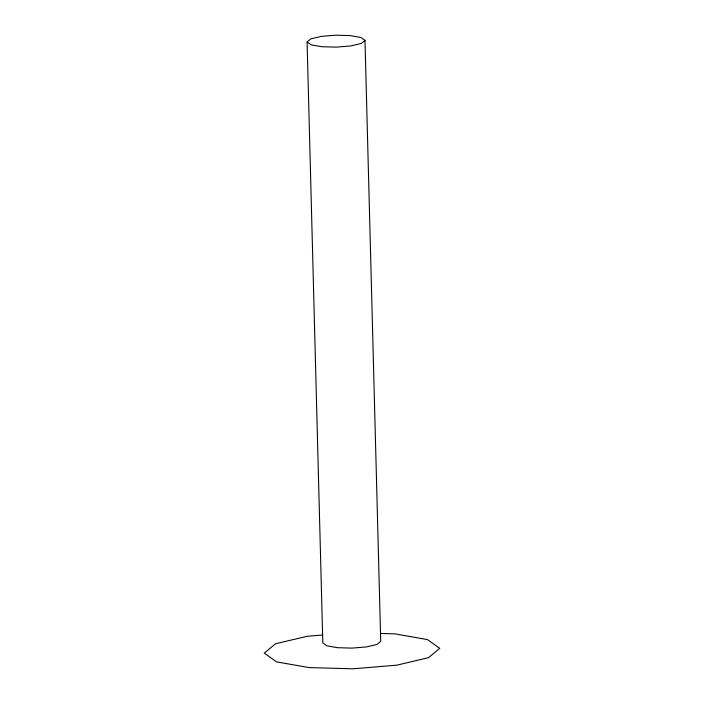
<?xml version="1.0" encoding="UTF-8"?>
<svg xmlns="http://www.w3.org/2000/svg" width="704" height="704" viewBox="0 0 704 704"><rect width="100%" height="100%" fill="white"/><g stroke="black" fill="none" stroke-linecap="round" stroke-linejoin="round"><path stroke-width="1.06" d="M307.085 41.967L310.79 38.878L321.253 36.397L335.676 35.2L350.205 35.596L360.932 37.488L364.989 40.366L380.723 641.335L377.027 644.433L366.564 646.906L352.132 648.102L337.612 647.706L326.885 645.814L322.819 642.937L307.085 41.967L311.142 44.836L321.869 46.728L336.398 47.133L350.821 45.927L361.293 43.454L364.989 40.366M322.494 635.008L307.19 636.284L275.475 643.782L264.264 653.145L276.566 661.866L309.074 667.594L353.082 668.8L396.81 665.166L428.525 657.659L439.736 648.305L427.434 639.584L394.926 633.855L380.97 633.477"/></g></svg>
